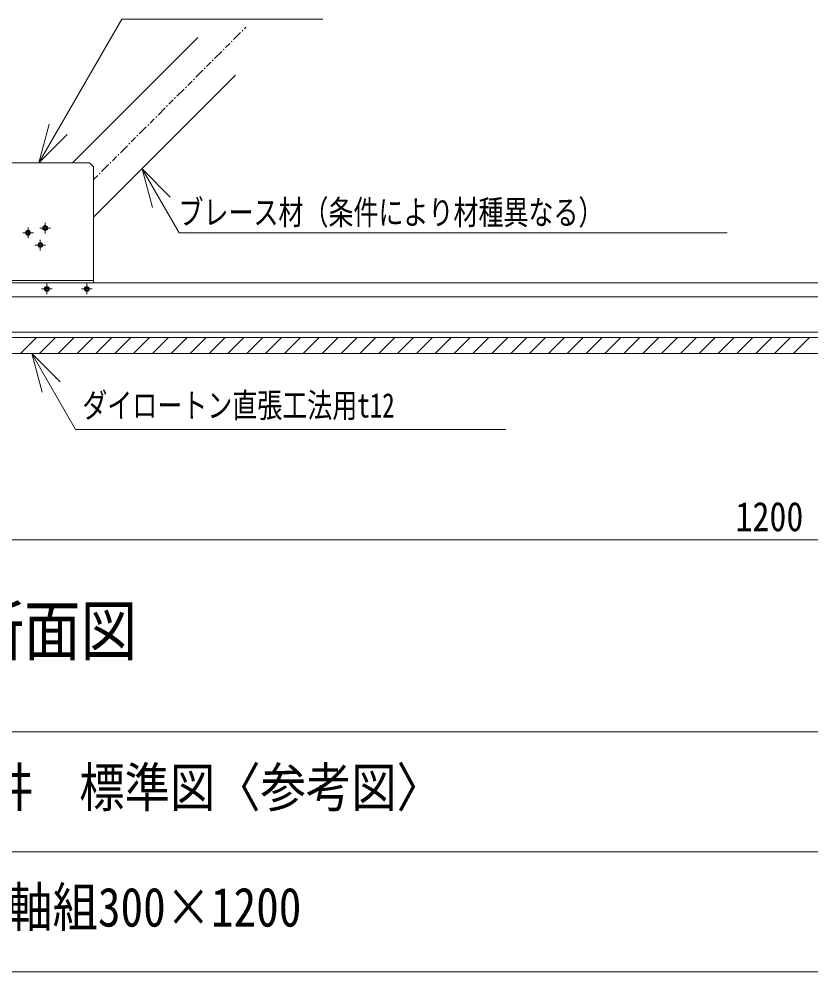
# Model space of a CAD drawing. Units: millimetres, scale not verified. Extents: x -205 to 205, y -142 to 142.
# Drawn here: x 78.4 to 137.8, y -142.5 to -71 of the extents above; entities that cross this region are included whole.
import ezdxf
from ezdxf.enums import TextEntityAlignment as Align

# ---------------------------------------------------------------- set-up
doc = ezdxf.new("R2010")
doc.units = ezdxf.units.MM
doc.header["$LTSCALE"] = 0.25
doc.linetypes.add('USER1', pattern=[7.8, 1.8, -0.6, 0.3, -0.6, 3, -0.6, 0.3, -0.6])
for name, color, linetype, lineweight in [('1-1_1-0 断面', 7, 'Continuous', 18), ('1-2_1-1 寸法', 7, 'Continuous', 18), ('1-3_1-2 文字', 7, 'Continuous', 18), ('F-1_F-0 図枠', 7, 'Continuous', 18)]:
    doc.layers.add(name, color=color, linetype=linetype, lineweight=lineweight)
doc.styles.add('ＭＳ ゴシック', font='')
doc.styles.get('ＭＳ ゴシック').set_extended_font_data('MS Gothic')

msp = doc.modelspace()

# ---------------------------------------------------------------- linework, layer by layer
at = {"layer": '1-1_1-0 断面', "color": 4, "linetype": 'USER1'}
msp.add_line((83.948, -83.0681), (95.3807, -71.6354), dxfattribs=at)
at = {"layer": '1-1_1-0 断面'}
for p, q in [((91.775, -72.4127), (82.3797, -81.8079)), ((94.6034, -75.2411), (83.948, -85.8965)), ((83.648, -81.8079), (68.5762, -81.8079)), ((83.648, -81.8079), (83.948, -82.1079)), ((83.948, -82.1079), (83.948, -90.8079)), ((80.3202, -87.1051), (80.3202, -86.3051)), ((79.4389, -87.058), (78.6389, -87.058)), ((79.0389, -87.458), (79.0389, -86.658)), ((80.7202, -86.7051), (79.9202, -86.7051)), ((79.9581, -88.3772), (79.9581, -87.5772)), ((80.3581, -87.9772), (79.5581, -87.9772)), ((76.948, -90.6479), (83.948, -90.6479)), ((75.848, -90.8079), (200.6873, -90.8079)), ((80.848, -91.2679), (80.048, -91.2679)), ((80.448, -91.6679), (80.448, -90.8679)), ((83.848, -91.2679), (83.048, -91.2679)), ((83.448, -91.6679), (83.448, -90.8679)), ((-51.638, -91.8679), (200.6873, -91.8679)), ((200.6873, -94.5079), (-51.638, -94.5079)), ((200.6873, -94.9079), (-51.638, -94.9079)), ((78.4697, -96.1079), (79.6697, -94.9079)), ((79.8839, -96.1079), (81.0839, -94.9079)), ((81.2981, -96.1079), (82.4981, -94.9079)), ((82.7123, -96.1079), (83.9123, -94.9079)), ((84.1265, -96.1079), (85.3265, -94.9079)), ((85.5408, -96.1079), (86.7408, -94.9079)), ((86.955, -96.1079), (88.155, -94.9079)), ((88.3692, -96.1079), (89.5692, -94.9079)), ((89.7834, -96.1079), (90.9834, -94.9079)), ((91.1976, -96.1079), (92.3976, -94.9079)), ((92.6118, -96.1079), (93.8118, -94.9079)), ((94.026, -96.1079), (95.226, -94.9079)), ((95.4403, -96.1079), (96.6403, -94.9079)), ((95.8272, -94.9123), (95.8316, -94.9079)), ((96.8545, -96.1079), (98.0545, -94.9079)), ((98.2687, -96.1079), (99.4687, -94.9079)), ((99.6829, -96.1079), (100.8829, -94.9079)), ((101.0971, -96.1079), (102.2971, -94.9079)), ((102.5113, -96.1079), (103.7113, -94.9079)), ((103.9255, -96.1079), (105.1255, -94.9079)), ((105.3397, -96.1079), (106.5397, -94.9079)), ((106.754, -96.1079), (107.954, -94.9079)), ((108.1682, -96.1079), (109.3682, -94.9079)), ((109.5824, -96.1079), (110.7824, -94.9079)), ((110.9966, -96.1079), (112.1966, -94.9079)), ((111.3835, -94.9123), (111.3879, -94.9079)), ((112.4108, -96.1079), (113.6108, -94.9079)), ((113.825, -96.1079), (115.025, -94.9079)), ((115.2392, -96.1079), (116.4392, -94.9079)), ((116.6535, -96.1079), (117.8535, -94.9079)), ((118.0677, -96.1079), (119.2677, -94.9079)), ((119.4819, -96.1079), (120.6819, -94.9079)), ((120.8961, -96.1079), (122.0961, -94.9079)), ((122.3103, -96.1079), (123.5103, -94.9079)), ((123.7245, -96.1079), (124.9245, -94.9079)), ((125.1387, -96.1079), (126.3387, -94.9079)), ((126.553, -96.1079), (127.753, -94.9079)), ((126.9399, -94.9123), (126.9443, -94.9079)), ((127.9672, -96.1079), (129.1672, -94.9079)), ((129.3814, -96.1079), (130.5814, -94.9079)), ((130.7956, -96.1079), (131.9956, -94.9079)), ((132.2098, -96.1079), (133.4098, -94.9079)), ((133.624, -96.1079), (134.824, -94.9079)), ((135.0382, -96.1079), (136.2382, -94.9079)), ((136.4524, -96.1079), (137.6524, -94.9079)), ((200.6873, -96.1079), (-51.638, -96.1079))]:
    msp.add_line(p, q, dxfattribs=at)
for centre, radius in [((79.0389, -87.058), 0.18), ((79.0389, -87.058), 0.12), ((80.3202, -86.7051), 0.18), ((80.3202, -86.7051), 0.12), ((79.9581, -87.9772), 0.18), ((79.9581, -87.9772), 0.12), ((80.448, -91.2679), 0.18), ((80.448, -91.2679), 0.12), ((83.448, -91.2679), 0.18), ((83.448, -91.2679), 0.12)]:
    msp.add_circle(centre, radius, dxfattribs=at)
at = {"layer": '1-2_1-1 寸法'}
msp.add_line((75.478, -110.1), (195.478, -110.1), dxfattribs=at)
at = {"layer": '1-3_1-2 文字'}
for p, q in [((86.0822, -71.0251), (79.8528, -81.8147)), ((86.0822, -71.0251), (101.156, -71.0251)), ((79.8528, -81.8147), (80.6292, -78.917)), ((79.8528, -81.8147), (81.9741, -79.6934)), ((87.5851, -82.2595), (88.3615, -85.1573)), ((87.5851, -82.2595), (89.7064, -84.3808)), ((90.3605, -87.0667), (87.5851, -82.2595)), ((90.3605, -87.0667), (131.4701, -87.0667)), ((79.313, -96.1079), (80.0894, -99.0057)), ((79.313, -96.1079), (81.4343, -98.2292)), ((82.6027, -101.8059), (79.313, -96.1079)), ((82.6027, -101.8059), (114.8632, -101.8059))]:
    msp.add_line(p, q, dxfattribs=at)
at = {"layer": 'F-1_F-0 図枠'}
for p, q in [((-205, -124.5), (205, -124.5)), ((139, -133.5), (-17, -133.5)), ((-205, -142.5), (205, -142.5))]:
    msp.add_line(p, q, dxfattribs=at)

# ---------------------------------------------------------------- texts
at = {"layer": '1-2_1-1 寸法', "style": 'ＭＳ ゴシック', "width": 0.85}
msp.add_text('1200', height=2.199, dxfattribs=at).set_placement((132.103, -110.1), align=Align.BOTTOM_LEFT)
at = {"layer": '1-3_1-2 文字', "style": 'ＭＳ ゴシック'}
for s, height, width, p in [('ブレース材（条件により材種異なる）', 1.833, 0.75, (90.3196, -86.9892)), ('ダイロートン直張工法用t12', 1.833, 0.75, (83.1058, -101.4622)), ('部分断面図', 3.666, 0.85, (65.9756, -119.8309))]:
    msp.add_text(s, height=height, dxfattribs=dict(at, width=width)).set_placement(p, align=Align.BOTTOM_LEFT)
at = {"layer": 'F-1_F-0 図枠', "style": 'ＭＳ ゴシック', "width": 0.85}
for s, p in [('ダイケンハイブリッド天井\u3000標準図〈参考図〉', (38.6677, -131)), ('【平天井】直張仕上・基本軸組300×1200', (36.6677, -139.98))]:
    msp.add_text(s, height=2.933, dxfattribs=at).set_placement(p, align=Align.BOTTOM_LEFT)

doc.saveas('drawing.dxf')
